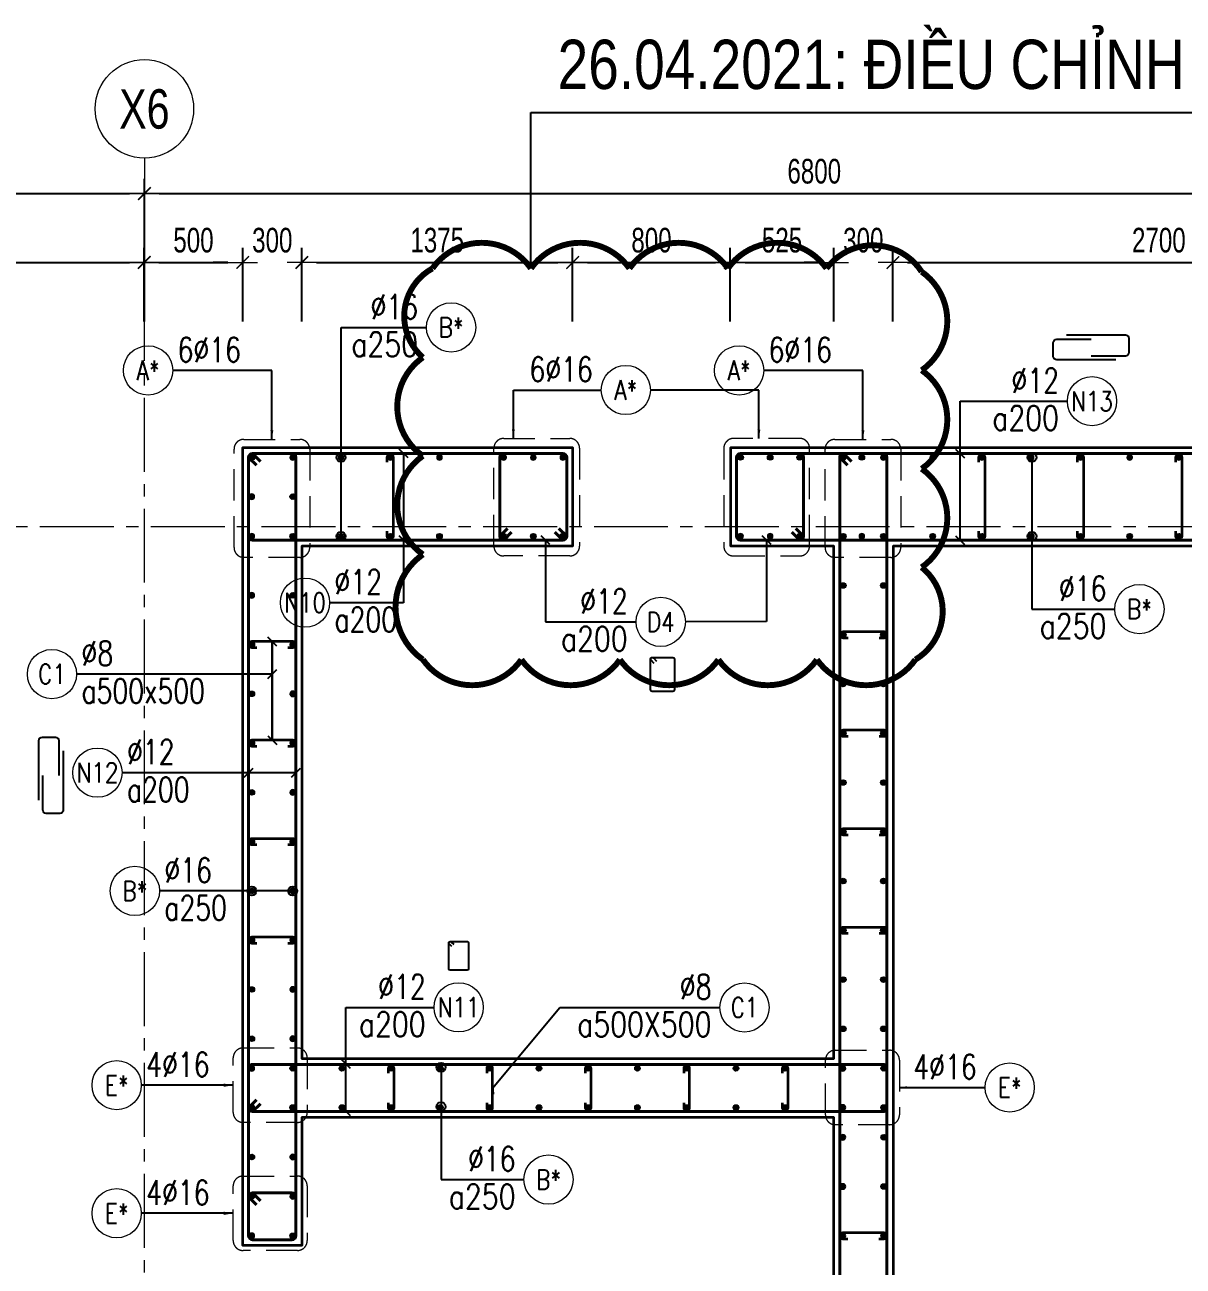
# Model space of a CAD drawing. Header units: millimetres. Extents: x 931337 to 1117500, y 19732 to 157199.
# Drawn here: x 1089556 to 1095435, y 145420 to 151720 of the extents above; entities that cross this region are included whole.
import ezdxf
from ezdxf.enums import TextEntityAlignment as Align

# ---------------------------------------------------------------- set-up
doc = ezdxf.new("R2010")
doc.units = ezdxf.units.MM
doc.header["$MEASUREMENT"] = 0
doc.linetypes.add('HIDDEN2', pattern=[4.7625, 3.175, -1.5875])
doc.linetypes.add('OF_Grid_1$0$CENTER2', pattern=[1.125, 0.75, -0.125, 0.125, -0.125])
doc.layers.get('0').update_dxf_attribs({"lineweight": 20})
doc.layers.get('Defpoints').update_dxf_attribs({"color": 151, "lineweight": 9})
for name, color, linetype, lineweight in [('KC-LEADER', 153, 'Continuous', 18), ('KC-THEP', 6, 'Continuous', 40), ('NDC_S_DIM', 1, 'Continuous', 15), ('NDC_S_HIDDEN', 8, 'HIDDEN2', 13), ('NDC_S_LEADER', 1, 'Continuous', 15), ('NDC_S_REBAR', 4, 'Continuous', 35), ('NDC_S_STIRRUP', 4, 'Continuous', 40), ('NDC_S_VN TEXT', 7, 'Continuous', 20), ('NDC_S_WALL', 6, 'Continuous', 35), ('OF_Grid_1$0$NDC_S_AXIS', 5, 'OF_Grid_1$0$CENTER2', 13), ('OF_Grid_1$0$NDC_S_SYMBOL', 1, 'Continuous', 15), ('OF_Grid_1$0$NDC_S_TEXT SYMBOL', 7, 'Continuous', 20)]:
    doc.layers.add(name, color=color, linetype=linetype, lineweight=lineweight)
doc.layers.add('Leader', color=6, linetype='Continuous')
doc.layers.add('Ligature', color=1, linetype='Continuous')
doc.layers.add('NDC-S-REVC', color=240, linetype='Continuous', lineweight=20, plot=False)
doc.styles.add('ARIAL', font='arial.ttf', dxfattribs={"width": 0.8})
doc.styles.add('NDC_ARIAL', font='arial.ttf', dxfattribs={"width": 0.85})
doc.styles.add('NDC_DIM', font='', dxfattribs={"width": 0.75})
doc.styles.add('NDC_EN TXT', font='romans.shx', dxfattribs={"width": 0.8})
doc.styles.add('OF_Grid_1$0$NDC_ANNO', font='', dxfattribs={"width": 0.8})
doc.styles.get('NDC_DIM').set_extended_font_data('Dotum')
doc.styles.get('OF_Grid_1$0$NDC_ANNO').set_extended_font_data('Dotum')
doc.dimstyles.new('NDC_1-50', dxfattribs={"dimscale": 50, "dimtxt": 2.5, "dimasz": 1, "dimexe": 1.5, "dimexo": 0, "dimgap": 0.8, "dimtad": 1, "dimdec": 0, "dimdsep": 46, "dimtxsty": 'NDC_ARIAL', "dimblk": 'DIMMARK', "dimcen": 49999.938995, "dimdle": 1.5, "dimclrd": 1, "dimclre": 1, "dimclrt": 3, "dimadec": 0, "dimazin": 0, "dimtfac": 1, "dimtdec": 0, "dimtix": 1, "dimtmove": 2, "dimatfit": 3, "dimfxl": 1, "dimarcsym": 0})
doc.dimstyles.new('NDC_dim_25', dxfattribs={"dimscale": 25, "dimtxt": 2.5, "dimasz": 1.5, "dimexe": 1.5, "dimexo": 2.5, "dimgap": 1, "dimtad": 1, "dimdec": 0, "dimzin": 0, "dimdsep": 46, "dimtxsty": 'NDC_DIM', "dimblk": 'DIMMARK', "dimcen": 0.09, "dimdle": 1.2, "dimclrd": 1, "dimclre": 1, "dimclrt": 3, "dimadec": 0, "dimazin": 0, "dimtfac": 1, "dimtdec": 0, "dimtix": 1, "dimtofl": 0, "dimtmove": 0, "dimatfit": 3, "dimfxl": 6, "dimfxlon": 1, "dimtolj": 1, "dimtzin": 0, "dimarcsym": 0})
doc.dimstyles.new('NDC_dim_30', dxfattribs={"dimscale": 30, "dimtxt": 2.5, "dimasz": 1.5, "dimexe": 1.5, "dimexo": 2.5, "dimgap": 1, "dimtad": 1, "dimdec": 0, "dimzin": 0, "dimdsep": 46, "dimtxsty": 'NDC_DIM', "dimblk": 'DIMMARK', "dimcen": 0.09, "dimdle": 1.2, "dimclrd": 1, "dimclre": 1, "dimclrt": 3, "dimadec": 0, "dimazin": 0, "dimtfac": 1, "dimtdec": 0, "dimtix": 1, "dimtofl": 0, "dimtmove": 0, "dimatfit": 3, "dimfxl": 6, "dimfxlon": 1, "dimtolj": 1, "dimtzin": 0, "dimarcsym": 0})
doc.dimstyles.new('NDC_dim_50', dxfattribs={"dimscale": 50, "dimtxt": 2.5, "dimasz": 1.5, "dimexe": 1.5, "dimexo": 2.5, "dimgap": 1, "dimtad": 1, "dimdec": 0, "dimzin": 0, "dimdsep": 46, "dimtxsty": 'NDC_DIM', "dimblk": 'DIMMARK', "dimcen": 0.09, "dimdle": 1.2, "dimclrd": 1, "dimclre": 1, "dimclrt": 3, "dimadec": 0, "dimazin": 0, "dimtfac": 1, "dimtdec": 0, "dimtix": 1, "dimtofl": 0, "dimtmove": 0, "dimatfit": 3, "dimfxl": 6, "dimfxlon": 1, "dimtolj": 1, "dimtzin": 0, "dimarcsym": 0})

# ---------------------------------------------------------------- blocks, each defined once
blk = doc.blocks.new('THEP')
at = {"layer": 'KC-LEADER', "color": 6}
blk.add_circle((0, 0), 14, dxfattribs=at)
at = {"layer": 'KC-THEP'}
for p, q in [((-14, 0), (14, 0)), ((9.9, 9.9), (-9.9, -9.9)), ((-9.9, 9.9), (9.9, -9.9)), ((0, 14), (0, -14))]:
    blk.add_line(p, q, dxfattribs=at)
blk = doc.blocks.new('DIMMARK')
at = {"layer": 'NDC_S_DIM', "color": 1}
blk.add_line((-1.5, 0), (1, 0), dxfattribs=at)
at = {"layer": 'NDC_S_DIM', "color": 2, "const_width": 0.1}
blk.add_lwpolyline([(-0.424, -0.424), (0.424, 0.424)], dxfattribs=at)
blk = doc.blocks.new('*U13')
blk.add_circle((-2.5, 0), 2.5)
at = {"layer": 'NDC_S_VN TEXT', "color": 3, "style": 'NDC_EN TXT', "width": 0.75}
blk.add_attdef('DK1', (0.5, 0.85), '', height=2.5, dxfattribs=at)
at = {"layer": 'NDC_S_VN TEXT', "color": 7, "style": 'NDC_EN TXT', "width": 0.8}
blk.add_attdef('SH2', text='', height=2, dxfattribs=at).set_placement((-2.5, 0), align=Align.MIDDLE)
blk = doc.blocks.new('*U11')
blk.add_circle((-2.5, 0), 2.5)
at = {"layer": 'NDC_S_VN TEXT', "color": 3, "style": 'NDC_EN TXT', "width": 0.75}
for tag, p in [('DK1', (0.5, 0.85)), ('KC1', (0.5, -2.97))]:
    blk.add_attdef(tag, p, '', height=2.5, dxfattribs=at)
at = {"layer": 'NDC_S_VN TEXT', "color": 7, "style": 'NDC_EN TXT', "width": 0.8}
blk.add_attdef('SH2', text='', height=2, dxfattribs=at).set_placement((-2.5, 0), align=Align.MIDDLE)
blk = doc.blocks.new('A$C72321851')
at = {"layer": 'Ligature'}
for points in [[(-60.9, -129.3), (-60.9, 170.9, -0.414214), (-43.3, 188.5), (25.8, 188.5, -0.414214), (43.4, 170.9), (43.4, -4.3)], [(-39.7, -4.3), (-39.7, -179.5, 0.414214), (-22.1, -197.1), (47, -197.1, 0.414214), (64.6, -179.5), (64.6, 120.7)]]:
    blk.add_lwpolyline(points, format="xyb", dxfattribs=at)
blk = doc.blocks.new('*U12')
blk.add_circle((-2.5, 0), 2.5)
at = {"layer": 'NDC_S_VN TEXT', "color": 3, "style": 'NDC_EN TXT', "width": 0.75}
for tag, p in [('DK1', (0.5, 0.85)), ('KC1', (0.5, -2.97))]:
    blk.add_attdef(tag, p, '', height=2.5, dxfattribs=at)
at = {"layer": 'NDC_S_VN TEXT', "color": 7, "style": 'NDC_EN TXT', "width": 0.8}
blk.add_attdef('SH2', text='', height=2, dxfattribs=at).set_placement((-2.5, 0), align=Align.MIDDLE)
blk = doc.blocks.new('*U9')
blk.add_circle((2.5, 0), 2.5)
at = {"layer": 'NDC_S_VN TEXT', "color": 3, "style": 'NDC_EN TXT', "width": 0.75}
blk.add_attdef('DK2', text='', height=2.5, dxfattribs=at).set_placement((-0.85, 0.85), align=Align.RIGHT)
at = {"layer": 'NDC_S_VN TEXT', "color": 7, "style": 'NDC_EN TXT', "width": 0.8}
blk.add_attdef('SH3', text='', height=2, dxfattribs=at).set_placement((2.5, 0), align=Align.MIDDLE)
blk = doc.blocks.new('*U10')
blk.add_circle((2.5, 0), 2.5)
at = {"layer": 'NDC_S_VN TEXT', "color": 3, "style": 'NDC_EN TXT'}
for tag, width, p in [('DK2', 0.75, (-0.85, 0.85)), ('KC2', 0.8, (-0.85, -2.97))]:
    blk.add_attdef(tag, text='', height=2.5, dxfattribs=dict(at, width=width)).set_placement(p, align=Align.RIGHT)
at = {"layer": 'NDC_S_VN TEXT', "color": 7, "style": 'NDC_EN TXT', "width": 0.8}
blk.add_attdef('SH3', text='', height=2, dxfattribs=at).set_placement((2.5, 0), align=Align.MIDDLE)
blk = doc.blocks.new('*U998')
at = {"layer": 'KC-THEP', "rotation": 9.66856443638095}
for p in [(0, 99.3), (0, -99.3)]:
    blk.add_blockref('THEP', p, dxfattribs=at)
blk = doc.blocks.new('*U997')
at = {"layer": 'NDC_S_HIDDEN', "color": 0, "linetype": 'ByBlock', "lineweight": -2, "transparency": 16777216}
for p in [(0, 0), (250, 0), (500, 0), (750, 0), (1000, 0), (1250, 0), (1500, 0), (1750, 0), (2000, 0), (2250, 0), (2500, 0)]:
    blk.add_blockref('*U998', p, dxfattribs=at)
blk = doc.blocks.new('*U1000')
at = {"layer": 'NDC_S_REBAR'}
blk.add_lwpolyline([(-15, -75), (-15, -100, 1), (15, -100), (15, 100, 1), (-15, 100), (-15, 75)], format="xyb", dxfattribs=at)
blk = doc.blocks.new('*U999')
at = {"layer": 'NDC_S_HIDDEN', "color": 0, "linetype": 'ByBlock', "lineweight": -2, "transparency": 16777216}
for p in [(0, 0), (500, 0), (1000, 0), (1500, 0), (2000, 0)]:
    blk.add_blockref('*U1000', p, dxfattribs=at)
blk = doc.blocks.new('*U995')
at = {"layer": 'KC-THEP', "xscale": -1, "rotation": 170.331435563619}
blk.add_blockref('THEP', (0, 200), dxfattribs=at)
at = {"layer": 'KC-THEP', "rotation": 9.668564436380946}
blk.add_blockref('THEP', (0, -200), dxfattribs=at)
blk = doc.blocks.new('*U994')
at = {"layer": 'NDC_S_HIDDEN', "color": 0, "linetype": 'ByBlock', "lineweight": -2, "transparency": 16777216}
for p in [(0, 0), (250, 0), (500, 0), (750, 0), (1000, 0), (1250, 0), (1500, 0), (1750, 0)]:
    blk.add_blockref('*U995', p, dxfattribs=at)
blk = doc.blocks.new('*U986')
at = {"layer": 'NDC_S_REBAR'}
blk.add_lwpolyline([(-15, 175), (-15, 200, -1), (15, 200), (15, -200, -1), (-15, -200), (-15, -175)], format="xyb", dxfattribs=at)
blk = doc.blocks.new('*U996')
at = {"layer": 'NDC_S_HIDDEN', "color": 0, "linetype": 'ByBlock', "lineweight": -2, "transparency": 16777216}
for p in [(0, 0), (500, 0), (1000, 0), (1500, 0)]:
    blk.add_blockref('*U986', p, dxfattribs=at)
blk = doc.blocks.new('*U87')
at = {"layer": 'OF_Grid_1$0$NDC_S_SYMBOL'}
blk.add_line((0, 5), (0, 9), dxfattribs=at)
blk.add_circle((0, 0), 5, dxfattribs=at)
at = {"layer": 'OF_Grid_1$0$NDC_S_TEXT SYMBOL', "color": 7, "style": 'OF_Grid_1$0$NDC_ANNO', "width": 0.8}
blk.add_attdef('GRID', text='', height=4, dxfattribs=at).set_placement((0, 0), align=Align.MIDDLE)
blk = doc.blocks.new('*D1009')
at = {"layer": 'Defpoints', "color": 0, "ltscale": 200, "transparency": 16777216}
for p in [(1090162.7, 150513.6), (1090162.7, 149747.2), (1085262.7, 148893.6)]:
    blk.add_point(p, dxfattribs=at)
at = {"layer": 'NDC_S_DIM', "color": 1, "lineweight": -2, "ltscale": 200, "transparency": 16777216}
for p, q in [((1085262.7, 150213.6), (1085262.7, 150588.6)), ((1090162.7, 150213.6), (1090162.7, 150588.6)), ((1085337.7, 150513.6), (1090087.7, 150513.6))]:
    blk.add_line(p, q, dxfattribs=at)
at = {"layer": 'NDC_S_DIM', "color": 1, "lineweight": -2, "ltscale": 200, "transparency": 16777216, "xscale": 75, "yscale": 75, "zscale": 75, "rotation": 180}
blk.add_blockref('DIMMARK', (1085262.7, 150513.6), dxfattribs=at)
at = {"layer": 'NDC_S_DIM', "color": 1, "lineweight": -2, "ltscale": 200, "transparency": 16777216, "xscale": 75, "yscale": 75, "zscale": 75}
blk.add_blockref('DIMMARK', (1090162.7, 150513.6), dxfattribs=at)
at = {"layer": 'NDC_S_DIM', "color": 3, "ltscale": 200, "transparency": 16777216, "insert": (1087712.7, 150626.2), "char_height": 125, "attachment_point": 5, "style": 'NDC_DIM'}
blk.add_mtext('\\A1;4900', dxfattribs=at)
blk = doc.blocks.new('*D1010')
at = {"layer": 'Defpoints', "color": 0, "ltscale": 200, "transparency": 16777216}
for p in [(1090661.9, 150513.6), (1090161.7, 149747.2), (1090661.9, 149247.2)]:
    blk.add_point(p, dxfattribs=at)
at = {"layer": 'NDC_S_DIM', "color": 1, "lineweight": -2, "ltscale": 200, "transparency": 16777216}
for p, q in [((1090161.7, 150213.6), (1090161.7, 150588.6)), ((1090661.9, 150213.6), (1090661.9, 150588.6)), ((1090236.7, 150513.6), (1090586.9, 150513.6))]:
    blk.add_line(p, q, dxfattribs=at)
at = {"layer": 'NDC_S_DIM', "color": 1, "lineweight": -2, "ltscale": 200, "transparency": 16777216, "xscale": 75, "yscale": 75, "zscale": 75, "rotation": 180}
blk.add_blockref('DIMMARK', (1090161.7, 150513.6), dxfattribs=at)
at = {"layer": 'NDC_S_DIM', "color": 1, "lineweight": -2, "ltscale": 200, "transparency": 16777216, "xscale": 75, "yscale": 75, "zscale": 75}
blk.add_blockref('DIMMARK', (1090661.9, 150513.6), dxfattribs=at)
at = {"layer": 'NDC_S_DIM', "color": 3, "ltscale": 200, "transparency": 16777216, "insert": (1090411.8, 150626.2), "char_height": 125, "attachment_point": 5, "style": 'NDC_DIM'}
blk.add_mtext('\\A1;500', dxfattribs=at)
blk = doc.blocks.new('*D1011')
at = {"layer": 'Defpoints', "color": 0, "ltscale": 200, "transparency": 16777216}
for p in [(1090961.9, 150513.6), (1090661.9, 149247.2), (1090961.9, 149247.2)]:
    blk.add_point(p, dxfattribs=at)
at = {"layer": 'NDC_S_DIM', "color": 1, "lineweight": -2, "ltscale": 200, "transparency": 16777216}
for p, q in [((1090661.9, 150213.6), (1090661.9, 150588.6)), ((1090961.9, 150213.6), (1090961.9, 150588.6)), ((1090586.9, 150513.6), (1090511.9, 150513.6)), ((1091036.9, 150513.6), (1091111.9, 150513.6))]:
    blk.add_line(p, q, dxfattribs=at)
at = {"layer": 'NDC_S_DIM', "color": 1, "lineweight": -2, "ltscale": 200, "transparency": 16777216, "xscale": 75, "yscale": 75, "zscale": 75}
blk.add_blockref('DIMMARK', (1090661.9, 150513.6), dxfattribs=at)
at = {"layer": 'NDC_S_DIM', "color": 1, "lineweight": -2, "ltscale": 200, "transparency": 16777216, "xscale": 75, "yscale": 75, "zscale": 75, "rotation": 180}
blk.add_blockref('DIMMARK', (1090961.9, 150513.6), dxfattribs=at)
at = {"layer": 'NDC_S_DIM', "color": 3, "ltscale": 200, "transparency": 16777216, "insert": (1090811.9, 150626.2), "char_height": 125, "attachment_point": 5, "style": 'NDC_DIM'}
blk.add_mtext('\\A1;300', dxfattribs=at)
blk = doc.blocks.new('*D1012')
at = {"layer": 'Defpoints', "color": 0, "ltscale": 200, "transparency": 16777216}
for p in [(1093961.9, 150513.6), (1093661.9, 149247.2), (1093961.9, 149247.2)]:
    blk.add_point(p, dxfattribs=at)
at = {"layer": 'NDC_S_DIM', "color": 1, "lineweight": -2, "ltscale": 200, "transparency": 16777216}
for p, q in [((1093661.9, 150213.6), (1093661.9, 150588.6)), ((1093961.9, 150213.6), (1093961.9, 150588.6)), ((1093586.9, 150513.6), (1093511.9, 150513.6)), ((1094036.9, 150513.6), (1094111.9, 150513.6))]:
    blk.add_line(p, q, dxfattribs=at)
at = {"layer": 'NDC_S_DIM', "color": 1, "lineweight": -2, "ltscale": 200, "transparency": 16777216, "xscale": 75, "yscale": 75, "zscale": 75}
blk.add_blockref('DIMMARK', (1093661.9, 150513.6), dxfattribs=at)
at = {"layer": 'NDC_S_DIM', "color": 1, "lineweight": -2, "ltscale": 200, "transparency": 16777216, "xscale": 75, "yscale": 75, "zscale": 75, "rotation": 180}
blk.add_blockref('DIMMARK', (1093961.9, 150513.6), dxfattribs=at)
at = {"layer": 'NDC_S_DIM', "color": 3, "ltscale": 200, "transparency": 16777216, "insert": (1093811.9, 150626.2), "char_height": 125, "attachment_point": 5, "style": 'NDC_DIM'}
blk.add_mtext('\\A1;300', dxfattribs=at)
blk = doc.blocks.new('*D1013')
at = {"layer": 'Defpoints', "color": 0, "ltscale": 200, "transparency": 16777216}
for p in [(1096661.9, 150513.6), (1093961.9, 149247.2), (1096661.9, 149208.8)]:
    blk.add_point(p, dxfattribs=at)
at = {"layer": 'NDC_S_DIM', "color": 1, "lineweight": -2, "ltscale": 200, "transparency": 16777216}
for p, q in [((1093961.9, 150213.6), (1093961.9, 150588.6)), ((1096661.9, 150213.6), (1096661.9, 150588.6)), ((1094036.9, 150513.6), (1096586.9, 150513.6))]:
    blk.add_line(p, q, dxfattribs=at)
at = {"layer": 'NDC_S_DIM', "color": 1, "lineweight": -2, "ltscale": 200, "transparency": 16777216, "xscale": 75, "yscale": 75, "zscale": 75, "rotation": 180}
blk.add_blockref('DIMMARK', (1093961.9, 150513.6), dxfattribs=at)
at = {"layer": 'NDC_S_DIM', "color": 1, "lineweight": -2, "ltscale": 200, "transparency": 16777216, "xscale": 75, "yscale": 75, "zscale": 75}
blk.add_blockref('DIMMARK', (1096661.9, 150513.6), dxfattribs=at)
at = {"layer": 'NDC_S_DIM', "color": 3, "ltscale": 200, "transparency": 16777216, "insert": (1095311.9, 150626.2), "char_height": 125, "attachment_point": 5, "style": 'NDC_DIM'}
blk.add_mtext('\\A1;2700', dxfattribs=at)
blk = doc.blocks.new('*D1015')
at = {"layer": 'Defpoints', "color": 0, "ltscale": 200, "transparency": 16777216}
for p in [(1090162.7, 150863.4), (1082062.7, 149522), (1090162.7, 148953.1)]:
    blk.add_point(p, dxfattribs=at)
at = {"layer": 'NDC_S_DIM', "color": 1, "lineweight": -2, "ltscale": 200, "transparency": 16777216}
for p, q in [((1082062.7, 150563.4), (1082062.7, 150938.4)), ((1090162.7, 150563.4), (1090162.7, 150938.4)), ((1082137.7, 150863.4), (1090087.7, 150863.4))]:
    blk.add_line(p, q, dxfattribs=at)
at = {"layer": 'NDC_S_DIM', "color": 1, "lineweight": -2, "ltscale": 200, "transparency": 16777216, "xscale": 75, "yscale": 75, "zscale": 75, "rotation": 180}
blk.add_blockref('DIMMARK', (1082062.7, 150863.4), dxfattribs=at)
at = {"layer": 'NDC_S_DIM', "color": 1, "lineweight": -2, "ltscale": 200, "transparency": 16777216, "xscale": 75, "yscale": 75, "zscale": 75}
blk.add_blockref('DIMMARK', (1090162.7, 150863.4), dxfattribs=at)
at = {"layer": 'NDC_S_DIM', "color": 3, "ltscale": 200, "transparency": 16777216, "insert": (1086112.7, 150976), "char_height": 125, "attachment_point": 5, "style": 'NDC_DIM'}
blk.add_mtext('\\A1;8100', dxfattribs=at)
blk = doc.blocks.new('*D1016')
at = {"layer": 'Defpoints', "color": 0, "ltscale": 200, "transparency": 16777216}
for p in [(1096962.9, 150863.4), (1090162.7, 148953.1), (1096962.9, 148323.4)]:
    blk.add_point(p, dxfattribs=at)
at = {"layer": 'NDC_S_DIM', "color": 1, "lineweight": -2, "ltscale": 200, "transparency": 16777216}
for p, q in [((1090162.7, 150563.4), (1090162.7, 150938.4)), ((1096962.9, 150563.4), (1096962.9, 150938.4)), ((1090237.7, 150863.4), (1096887.9, 150863.4))]:
    blk.add_line(p, q, dxfattribs=at)
at = {"layer": 'NDC_S_DIM', "color": 1, "lineweight": -2, "ltscale": 200, "transparency": 16777216, "xscale": 75, "yscale": 75, "zscale": 75, "rotation": 180}
blk.add_blockref('DIMMARK', (1090162.7, 150863.4), dxfattribs=at)
at = {"layer": 'NDC_S_DIM', "color": 1, "lineweight": -2, "ltscale": 200, "transparency": 16777216, "xscale": 75, "yscale": 75, "zscale": 75}
blk.add_blockref('DIMMARK', (1096962.9, 150863.4), dxfattribs=at)
at = {"layer": 'NDC_S_DIM', "color": 3, "ltscale": 200, "transparency": 16777216, "insert": (1093562.8, 150976), "char_height": 125, "attachment_point": 5, "style": 'NDC_DIM'}
blk.add_mtext('\\A1;6800', dxfattribs=at)
blk = doc.blocks.new('*D1044')
at = {"layer": 'Defpoints', "color": 0, "ltscale": 200, "transparency": 16777216}
for p in [(1092336.5, 150513.6), (1092336.5, 149574.5), (1090961.9, 149247.2)]:
    blk.add_point(p, dxfattribs=at)
at = {"layer": 'NDC_S_DIM', "color": 1, "lineweight": -2, "ltscale": 200, "transparency": 16777216}
for p, q in [((1090961.9, 150213.6), (1090961.9, 150588.6)), ((1092336.5, 150213.6), (1092336.5, 150588.6)), ((1091036.9, 150513.6), (1092261.5, 150513.6))]:
    blk.add_line(p, q, dxfattribs=at)
at = {"layer": 'NDC_S_DIM', "color": 1, "lineweight": -2, "ltscale": 200, "transparency": 16777216, "xscale": 75, "yscale": 75, "zscale": 75, "rotation": 180}
blk.add_blockref('DIMMARK', (1090961.9, 150513.6), dxfattribs=at)
at = {"layer": 'NDC_S_DIM', "color": 1, "lineweight": -2, "ltscale": 200, "transparency": 16777216, "xscale": 75, "yscale": 75, "zscale": 75}
blk.add_blockref('DIMMARK', (1092336.5, 150513.6), dxfattribs=at)
at = {"layer": 'NDC_S_DIM', "color": 3, "ltscale": 200, "transparency": 16777216, "insert": (1091649.2, 150626.2), "char_height": 125, "attachment_point": 5, "style": 'NDC_DIM'}
blk.add_mtext('\\A1;1375', dxfattribs=at)
blk = doc.blocks.new('*D1045')
at = {"layer": 'Defpoints', "color": 0, "ltscale": 200, "transparency": 16777216}
for p in [(1093136.8, 150513.6), (1092336.5, 149574.5), (1093136.8, 149574.5)]:
    blk.add_point(p, dxfattribs=at)
at = {"layer": 'NDC_S_DIM', "color": 1, "lineweight": -2, "ltscale": 200, "transparency": 16777216}
for p, q in [((1092336.5, 150213.6), (1092336.5, 150588.6)), ((1093136.8, 150213.6), (1093136.8, 150588.6)), ((1092411.5, 150513.6), (1093061.8, 150513.6))]:
    blk.add_line(p, q, dxfattribs=at)
at = {"layer": 'NDC_S_DIM', "color": 1, "lineweight": -2, "ltscale": 200, "transparency": 16777216, "xscale": 75, "yscale": 75, "zscale": 75, "rotation": 180}
blk.add_blockref('DIMMARK', (1092336.5, 150513.6), dxfattribs=at)
at = {"layer": 'NDC_S_DIM', "color": 1, "lineweight": -2, "ltscale": 200, "transparency": 16777216, "xscale": 75, "yscale": 75, "zscale": 75}
blk.add_blockref('DIMMARK', (1093136.8, 150513.6), dxfattribs=at)
at = {"layer": 'NDC_S_DIM', "color": 3, "ltscale": 200, "transparency": 16777216, "insert": (1092736.7, 150626.2), "char_height": 125, "attachment_point": 5, "style": 'NDC_DIM'}
blk.add_mtext('\\A1;800', dxfattribs=at)
blk = doc.blocks.new('*D1046')
at = {"layer": 'Defpoints', "color": 0, "ltscale": 200, "transparency": 16777216}
for p in [(1093661.9, 150513.6), (1093661.9, 150213.6), (1093136.8, 149574.5)]:
    blk.add_point(p, dxfattribs=at)
at = {"layer": 'NDC_S_DIM', "color": 1, "lineweight": -2, "ltscale": 200, "transparency": 16777216}
for p, q in [((1093136.8, 150213.6), (1093136.8, 150588.6)), ((1093661.9, 150338.6), (1093661.9, 150588.6)), ((1093211.8, 150513.6), (1093586.9, 150513.6))]:
    blk.add_line(p, q, dxfattribs=at)
at = {"layer": 'NDC_S_DIM', "color": 1, "lineweight": -2, "ltscale": 200, "transparency": 16777216, "xscale": 75, "yscale": 75, "zscale": 75, "rotation": 180}
blk.add_blockref('DIMMARK', (1093136.8, 150513.6), dxfattribs=at)
at = {"layer": 'NDC_S_DIM', "color": 1, "lineweight": -2, "ltscale": 200, "transparency": 16777216, "xscale": 75, "yscale": 75, "zscale": 75}
blk.add_blockref('DIMMARK', (1093661.9, 150513.6), dxfattribs=at)
at = {"layer": 'NDC_S_DIM', "color": 3, "ltscale": 200, "transparency": 16777216, "insert": (1093399.3, 150626.2), "char_height": 125, "attachment_point": 5, "style": 'NDC_DIM'}
blk.add_mtext('\\A1;525', dxfattribs=at)

msp = doc.modelspace()

# ---------------------------------------------------------------- linework, layer by layer
at = {"layer": 'Ligature'}
for points in [[(1092750.46, 148479.503), (1092734.495, 148495.469, -0.66817864), (1092740.268, 148509.407), (1092844.897, 148509.407, -0.41421356), (1092853.062, 148501.242), (1092853.062, 148344.135, -0.41421356), (1092844.897, 148335.97), (1092740.268, 148335.97, -0.41421356), (1092732.103, 148344.135), (1092732.103, 148501.242, -0.66817864), (1092746.041, 148507.016), (1092762.007, 148491.05)], [(1091722.95, 147042.347), (1091709.646, 147055.652, -0.66817864), (1091714.457, 147067.267), (1091801.647, 147067.267, -0.41421356), (1091808.451, 147060.463), (1091808.451, 146929.54, -0.41421356), (1091801.647, 146922.736), (1091714.457, 146922.736, -0.41421356), (1091707.653, 146929.54), (1091707.653, 147060.463, -0.66817864), (1091719.268, 147065.274), (1091732.573, 147051.969)]]:
    msp.add_lwpolyline(points, format="xyb", dxfattribs=at)
at = {"layer": 'NDC-S-REVC', "const_width": 30}
msp.add_lwpolyline([(1091576.258, 148498.491, 0.52056705), (1092076.258, 148498.491, 0.52056705), (1092576.258, 148498.491, 0.52056705), (1093076.258, 148498.491, 0.52056705), (1093576.258, 148498.491, 0.52056705), (1094076.258, 148498.491, 0.52056705), (1094108.006, 148966.743, 0.52056705), (1094108.006, 149466.743, 0.52056705), (1094108.006, 149966.743, 0.52056705), (1094108.006, 150466.743, 0.52056705), (1093624.814, 150483.551, 0.52056705), (1093124.814, 150483.551, 0.52056705), (1092624.814, 150483.551, 0.52056705), (1092124.814, 150483.551, 0.52056705), (1091624.814, 150483.551, 0.52056705), (1091576.258, 150032.108, 0.52056705), (1091576.258, 149532.108, 0.52056705), (1091576.258, 149032.108, 0.52056705)], format="xyb", close=True, dxfattribs=at)
at = {"layer": 'NDC_S_HIDDEN', "ltscale": 50}
for points in [[(1090667.611, 149616.083), (1090951.872, 149616.083, -0.41421356), (1091001.872, 149566.083), (1091001.872, 149067.263, -0.41421356), (1090951.872, 149017.263), (1090667.611, 149017.263, -0.41421356), (1090617.611, 149067.263), (1090617.611, 149566.083, -0.41421356)], [(1091986.482, 149620.7), (1092321.706, 149620.7, -0.41421356), (1092371.706, 149570.7), (1092371.706, 149074.542, -0.41421356), (1092321.706, 149024.542), (1091986.482, 149024.542, -0.41421356), (1091936.482, 149074.542), (1091936.482, 149570.7, -0.41421356)], [(1093488.822, 149620.7), (1093153.598, 149620.7, 0.41421356), (1093103.598, 149570.7), (1093103.598, 149074.542, 0.41421356), (1093153.598, 149024.542), (1093488.822, 149024.542, 0.41421356), (1093538.822, 149074.542), (1093538.822, 149570.7, 0.41421356)], [(1093667.611, 149616.083), (1093951.872, 149616.083, -0.41421356), (1094001.872, 149566.083), (1094001.872, 149067.263, -0.41421356), (1093951.872, 149017.263), (1093667.611, 149017.263, -0.41421356), (1093617.611, 149067.263), (1093617.611, 149566.083, -0.41421356)], [(1090663.411, 146527.467), (1090939.254, 146527.467, -0.41421356), (1090989.254, 146477.467), (1090989.254, 146199.918, -0.41421356), (1090939.254, 146149.918), (1090663.411, 146149.918, -0.41421356), (1090613.411, 146199.918), (1090613.411, 146477.467, -0.41421356)], [(1093669.377, 146515.932), (1093945.22, 146515.932, -0.41421356), (1093995.22, 146465.932), (1093995.22, 146188.383, -0.41421356), (1093945.22, 146138.383), (1093669.377, 146138.383, -0.41421356), (1093619.377, 146188.383), (1093619.377, 146465.932, -0.41421356)], [(1090663.411, 145877.467), (1090939.254, 145877.467, -0.41421356), (1090989.254, 145827.467), (1090989.254, 145549.918, -0.41421356), (1090939.254, 145499.918), (1090663.411, 145499.918, -0.41421356), (1090613.411, 145549.918), (1090613.411, 145827.467, -0.41421356)]]:
    msp.add_lwpolyline(points, format="xyb", close=True, dxfattribs=at)
at = {"layer": 'NDC_S_REBAR'}
for points in [[(1091395.682, 149499.542), (1091395.682, 149524.542, -1), (1091425.682, 149524.542), (1091425.682, 149124.542, -1), (1091395.682, 149124.542), (1091395.682, 149149.542)], [(1093891.956, 148609.542), (1093916.956, 148609.542, 1), (1093916.956, 148639.542), (1093709.932, 148639.542, 1), (1093709.932, 148609.542), (1093734.932, 148609.542)], [(1090890.364, 148559.542), (1090915.364, 148559.542, 1), (1090915.364, 148589.542), (1090708.34, 148589.542, 1), (1090708.34, 148559.542), (1090733.34, 148559.542)], [(1093891.956, 148109.542), (1093916.956, 148109.542, 1), (1093916.956, 148139.542), (1093709.932, 148139.542, 1), (1093709.932, 148109.542), (1093734.932, 148109.542)], [(1090890.364, 148059.542), (1090915.364, 148059.542, 1), (1090915.364, 148089.542), (1090708.34, 148089.542, 1), (1090708.34, 148059.542), (1090733.34, 148059.542)], [(1093891.956, 147609.542), (1093916.956, 147609.542, 1), (1093916.956, 147639.542), (1093709.932, 147639.542, 1), (1093709.932, 147609.542), (1093734.932, 147609.542)], [(1090890.364, 147559.542), (1090915.364, 147559.542, 1), (1090915.364, 147589.542), (1090708.34, 147589.542, 1), (1090708.34, 147559.542), (1090733.34, 147559.542)], [(1093891.956, 147109.542), (1093916.956, 147109.542, 1), (1093916.956, 147139.542), (1093709.932, 147139.542, 1), (1093709.932, 147109.542), (1093734.932, 147109.542)], [(1090890.364, 147059.542), (1090915.364, 147059.542, 1), (1090915.364, 147089.542), (1090708.34, 147089.542, 1), (1090708.34, 147059.542), (1090733.34, 147059.542)], [(1093890.364, 145559.542), (1093915.364, 145559.542, 1), (1093915.364, 145589.542), (1093708.34, 145589.542, 1), (1093708.34, 145559.542), (1093733.34, 145559.542)]]:
    msp.add_lwpolyline(points, format="xyb", dxfattribs=at)
at = {"layer": 'NDC_S_STIRRUP'}
for points in [[(1090731.852, 149484.542), (1090691.852, 149524.542, -0.41421356), (1090711.852, 149544.542), (1090911.852, 149544.542, -0.41421356), (1090931.852, 149524.542), (1090931.852, 145574.542, -0.41421356), (1090911.852, 145554.542), (1090711.852, 145554.542, -0.41421356), (1090691.852, 145574.542), (1090691.852, 149524.542, -0.41421356), (1090711.852, 149544.542), (1090751.852, 149504.542)], [(1092246.482, 149144.542), (1092286.482, 149104.542, 0.41421356), (1092306.482, 149124.542), (1092306.482, 149524.542, 0.41421356), (1092286.482, 149544.542), (1090711.852, 149544.542, 0.41421356), (1090691.852, 149524.542), (1090691.852, 149124.542, 0.41421356), (1090711.852, 149104.542), (1092286.482, 149104.542, 0.41421356), (1092306.482, 149124.542), (1092266.482, 149164.542)], [(1092006.482, 149164.542), (1091966.482, 149124.542, 0.41421356), (1091986.482, 149104.542), (1092286.482, 149104.542, 0.41421356), (1092306.482, 149124.542), (1092306.482, 149524.542, 0.41421356), (1092286.482, 149544.542), (1091986.482, 149544.542, 0.41421356), (1091966.482, 149524.542), (1091966.482, 149124.542, 0.41421356), (1091986.482, 149104.542), (1092026.482, 149144.542)], [(1096871.852, 149144.542), (1096911.852, 149104.542, 0.41421356), (1096931.852, 149124.542), (1096931.852, 149524.542, 0.41421356), (1096911.852, 149544.542), (1093188.822, 149544.542, 0.41421356), (1093168.822, 149524.542), (1093168.822, 149124.542, 0.41421356), (1093188.822, 149104.542), (1096911.852, 149104.542, 0.41421356), (1096931.852, 149124.542), (1096891.852, 149164.542)], [(1093468.822, 149164.542), (1093508.822, 149124.542, -0.41421356), (1093488.822, 149104.542), (1093188.822, 149104.542, -0.41421356), (1093168.822, 149124.542), (1093168.822, 149524.542, -0.41421356), (1093188.822, 149544.542), (1093488.822, 149544.542, -0.41421356), (1093508.822, 149524.542), (1093508.822, 149124.542, -0.41421356), (1093488.822, 149104.542), (1093448.822, 149144.542)], [(1093731.852, 149484.542), (1093691.852, 149524.542, -0.41421356), (1093711.852, 149544.542), (1093911.852, 149544.542, -0.41421356), (1093931.852, 149524.542), (1093931.852, 137224.542, -0.41421356), (1093911.852, 137204.542), (1093711.852, 137204.542, -0.41421356), (1093691.852, 137224.542), (1093691.852, 149524.542, -0.41421356), (1093711.852, 149544.542), (1093751.852, 149504.542)], [(1090751.852, 146244.542), (1090711.852, 146204.542, -0.41421356), (1090691.852, 146224.542), (1090691.852, 146424.542, -0.41421356), (1090711.852, 146444.542), (1093911.852, 146444.542, -0.41421356), (1093931.852, 146424.542), (1093931.852, 146224.542, -0.41435759), (1093911.852, 146204.542), (1090711.852, 146204.542, -0.41421356), (1090691.852, 146224.542), (1090731.852, 146264.542)], [(1090731.852, 145732.328), (1090691.852, 145772.328, -0.41421356), (1090711.852, 145792.328), (1090911.852, 145792.328, -0.41421356), (1090931.852, 145772.328), (1090931.852, 145574.542, -0.41421356), (1090911.852, 145554.542), (1090711.852, 145554.542, -0.41421356), (1090691.852, 145574.542), (1090691.852, 145772.328, -0.41421356), (1090711.852, 145792.328), (1090751.852, 145752.328)]]:
    msp.add_lwpolyline(points, format="xyb", dxfattribs=at)
at = {"layer": 'NDC_S_WALL'}
for points in [[(1093662.652, 140774.542), (1093662.652, 146174.542), (1093662.652, 146174.542), (1090962.652, 146174.542), (1090962.652, 146174.542), (1090962.652, 145524.542), (1090662.652, 145524.542), (1090662.652, 145524.542), (1090662.652, 149574.542), (1092336.482, 149574.542), (1092336.482, 149574.542), (1092336.482, 149074.542), (1092336.482, 149074.542), (1090962.652, 149074.542), (1090962.652, 146474.542), (1093662.652, 146474.542), (1093662.652, 146474.542), (1093662.652, 149074.542), (1093662.652, 149074.542), (1093138.822, 149074.542), (1093138.822, 149074.542), (1093138.822, 149574.542), (1096962.652, 149574.542)], [(1096662.652, 148424.542), (1096662.652, 149074.542), (1093962.652, 149074.542), (1093962.652, 137674.542)]]:
    msp.add_lwpolyline(points, dxfattribs=at)
at = {"layer": 'OF_Grid_1$0$NDC_S_AXIS', "ltscale": 500}
for p, q in [((1090162.652, 135951.542), (1090162.652, 150843.003)), ((1080070.169, 149174.542), (1098690.757, 149174.542))]:
    msp.add_line(p, q, dxfattribs=at)

# ---------------------------------------------------------------- block references
at = {"layer": 'KC-THEP'}
for p, rotation in [((1090708.34, 149524.542), 189.668564436381), ((1093188.822, 149524.542), 189.6685644363809), ((1093338.822, 149524.542), 189.6685644363809), ((1093488.822, 149524.542), 189.6685644363809), ((1093804.092, 149524.542), 189.668564436381), ((1090915.364, 149325.395), 9.66856443638095), ((1090915.364, 149124.542), 9.668564436380946), ((1091160.682, 149124.542), 9.668564436380946), ((1091410.682, 149124.542), 9.668564436380946), ((1091660.682, 149124.542), 9.668564436380946), ((1091986.482, 149124.542), 9.668564436380946), ((1092136.482, 149124.542), 9.668564436380946), ((1092286.482, 149124.542), 9.668564436380946), ((1093709.932, 149124.542), 9.668564436380926), ((1093913.724, 149124.542), 9.668564436380926), ((1093709.932, 148874.542), 9.668564436380926), ((1093913.724, 148874.542), 9.668564436380926), ((1090915.364, 148824.542), 9.668564436380946), ((1093709.932, 148624.542), 9.668564436380926), ((1093913.724, 148624.542), 9.668564436380926), ((1090708.34, 148574.542), 189.6685644363809), ((1093709.932, 148374.542), 9.668564436380926), ((1093913.724, 148374.542), 9.668564436380926), ((1090708.34, 148324.542), 189.6685644363809), ((1093709.932, 148124.542), 9.668564436380926), ((1093913.724, 148124.542), 9.668564436380926), ((1090708.34, 148074.542), 189.6685644363809), ((1093709.932, 147874.542), 9.668564436380926), ((1093913.724, 147874.542), 9.668564436380926), ((1090708.34, 147824.542), 189.6685644363809), ((1093709.932, 147624.542), 9.668564436380926), ((1093913.724, 147624.542), 9.668564436380926), ((1090708.34, 147574.542), 189.6685644363809), ((1093709.932, 147374.542), 9.668564436380926), ((1093913.724, 147374.542), 9.668564436380926), ((1090708.34, 147324.542), 189.6685644363809), ((1093709.932, 147124.542), 9.668564436380926), ((1093913.724, 147124.542), 9.668564436380926), ((1090708.34, 147074.542), 189.6685644363809), ((1090708.34, 146824.542), 189.6685644363809), ((1093709.932, 146874.542), 9.668564436380926), ((1093913.724, 146874.542), 9.668564436380926), ((1090708.34, 146574.542), 189.6685644363809), ((1093709.932, 146624.542), 9.668564436380926), ((1093913.724, 146624.542), 9.668564436380926), ((1093915.364, 146424.116), 9.668564436380926), ((1093915.364, 146225.526), 9.668564436380926), ((1093915.364, 146074.542), 9.668564436380953), ((1090708.34, 145974.542), 189.6685644363809), ((1093915.364, 145824.542), 9.668564436380953), ((1090708.34, 145774.542), 189.6685644363809), ((1090915.364, 145574.542), 9.668564436380946), ((1093915.364, 145574.542), 9.668564436380953)]:
    msp.add_blockref('THEP', p, dxfattribs=dict(at, rotation=rotation))
at = {"layer": 'KC-THEP', "xscale": -1}
for p, rotation in [((1090915.364, 149524.542), 170.331435563619), ((1091160.682, 149524.542), 170.331435563619), ((1091410.682, 149524.542), 170.331435563619), ((1091660.682, 149524.542), 170.331435563619), ((1091986.482, 149524.542), 170.331435563619), ((1092136.482, 149524.542), 170.331435563619), ((1092286.482, 149524.542), 170.331435563619), ((1093709.932, 149524.542), 170.331435563619), ((1093913.724, 149524.542), 170.331435563619), ((1090708.34, 149325.395), 350.3314355636191), ((1090708.34, 149124.542), 350.3314355636191), ((1093188.822, 149124.542), 350.3314355636191), ((1093338.822, 149124.542), 350.3314355636191), ((1093488.822, 149124.542), 350.3314355636191), ((1093804.092, 149124.542), 350.3314355636191), ((1090708.34, 148824.542), 350.3314355636191), ((1090915.364, 148574.542), 170.331435563619), ((1090915.364, 148324.542), 170.331435563619), ((1090915.364, 148074.542), 170.331435563619), ((1090915.364, 147824.542), 170.331435563619), ((1090915.364, 147574.542), 170.331435563619), ((1090915.364, 147324.542), 170.331435563619), ((1090915.364, 147074.542), 170.331435563619), ((1090915.364, 146824.542), 170.331435563619), ((1090915.364, 146574.542), 170.331435563619), ((1090708.34, 146424.116), 350.3314355636191), ((1093708.34, 146424.116), 350.3314355636191), ((1090708.34, 146225.526), 350.3314355636191), ((1093708.34, 146225.526), 350.3314355636191), ((1093708.34, 146074.542), 350.3314355636191), ((1090915.364, 145974.542), 170.331435563619), ((1093708.34, 145824.542), 350.3314355636191), ((1090915.364, 145774.542), 170.331435563619), ((1090708.34, 145574.542), 350.3314355636191), ((1093708.34, 145574.542), 350.3314355636191)]:
    msp.add_blockref('THEP', p, dxfattribs=dict(at, rotation=rotation))
at = {"layer": 'Leader'}
for p, rotation in [((1094964.123, 150080.353), 89.99999999999997), ((1089690.295, 147906.48), 179.9999999999999)]:
    msp.add_blockref('A$C72321851', p, dxfattribs=dict(at, rotation=rotation))
at = {"layer": 'NDC_S_HIDDEN'}
for name, p in [('*U994', (1094163.724, 149324.542)), ('*U996', (1094413.724, 149324.542)), ('*U997', (1090915.364, 146324.821)), ('*U999', (1091415.364, 146324.116))]:
    msp.add_blockref(name, p, dxfattribs=at)
at = {"layer": 'NDC_S_VN TEXT', "xscale": 50, "yscale": 50, "zscale": 50}
for name, p, values in [('*U10', (1091594.574, 150184.323), {'SH3': 'B*', 'DK2': '%%C16', 'KC2': 'a250'}), ('*U13', (1090306.309, 149966.024), {'SH2': 'A*', 'DK1': '6%%C16'}), ('*U13', (1093306.309, 149966.024), {'SH2': 'A*', 'DK1': '6%%C16'}), ('*U9', (1092481.245, 149866.563), {'SH3': 'A*', 'DK2': '6%%C16'}), ('*U10', (1094847.588, 149809.82), {'SH3': 'N13', 'DK2': '%%C12', 'KC2': 'a200'}), ('*U11', (1091102.797, 148787.483), {'SH2': 'N10', 'DK1': '%%C12', 'KC1': 'a200'}), ('*U10', (1095088.324, 148754.83), {'SH3': 'B*', 'DK2': '%%C16', 'KC2': 'a250'}), ('*U10', (1092658.424, 148689.86), {'SH3': 'D4', 'DK2': '%%C12', 'KC2': 'a200'}), ('*U12', (1089818.539, 148425.18), {'SH2': 'C1', 'DK1': '%%c8', 'KC1': 'a500x500'}), ('*U11', (1090049.464, 147924.723), {'SH2': 'N12', 'DK1': '%%C12', 'KC1': 'a200'}), ('*U11', (1090239.393, 147324.542), {'SH2': 'B*', 'DK1': '%%C16', 'KC1': 'a250'}), ('*U10', (1091632.895, 146733.742), {'SH3': 'N11', 'DK2': '%%C12', 'KC2': 'a200'}), ('*U10', (1093083.863, 146733.105), {'SH3': 'C1', 'DK2': '%%c8', 'KC2': 'a500X500'}), ('*U13', (1090147.005, 146338.692), {'SH2': 'E*', 'DK1': '4%%C16'}), ('*U9', (1094429.798, 146327.157), {'SH3': 'E*', 'DK2': '4%%C16'}), ('*U10', (1092089.07, 145859.959), {'SH3': 'B*', 'DK2': '%%C16', 'KC2': 'a250'}), ('*U13', (1090147.005, 145688.692), {'SH2': 'E*', 'DK1': '4%%C16'})]:
    msp.add_blockref(name, p, dxfattribs=at).add_auto_attribs(values)
at = {"layer": 'OF_Grid_1$0$NDC_S_AXIS'}
ref = msp.add_blockref('*U87', (1090162.652, 151293.003), dxfattribs=dict(at, xscale=50, yscale=50, zscale=50, rotation=180))
ref.add_attrib('GRID', 'X6', dxfattribs={"layer": 'OF_Grid_1$0$NDC_S_TEXT SYMBOL', "color": 7, "height": 200, "style": 'OF_Grid_1$0$NDC_ANNO', "width": 0.8}).set_placement((1090162.652, 151293.003), align=Align.MIDDLE)

# ---------------------------------------------------------------- texts
at = {"layer": 'NDC_S_VN TEXT', "style": 'ARIAL', "width": 0.8}
msp.add_text('26.04.2021: ĐIỀU CHỈNH CỬA', height=250, dxfattribs=at).set_placement((1092260.089, 151394.132))

# ---------------------------------------------------------------- dimensions: what is measured, and where the dimension line sits
at = {"layer": 'NDC_S_DIM', "ltscale": 200}
dim = msp.add_linear_dim(base=(1090162.652, 150863.385), p1=(1082062.652, 149522.038), p2=(1090162.652, 148953.124), dimstyle='NDC_dim_50', dxfattribs=at)
dim.commit()
dim.dimension.update_dxf_attribs({"geometry": '*D1015', "text_midpoint": (1086112.652, 150975.97)})
for base, p1, p2, picture, middle in [((1096962.852, 150863.385), (1090162.652, 148953.124), (1096962.852, 148323.379), '*D1016', (1093562.752, 150975.97)), ((1090162.652, 150513.645), (1085262.652, 148893.616), (1090162.652, 149747.162), '*D1009', (1087712.652, 150626.23)), ((1090661.852, 150513.645), (1090161.652, 149747.162), (1090661.852, 149247.162), '*D1010', (1090411.752, 150626.23)), ((1090961.852, 150513.645), (1090661.852, 149247.162), (1090961.852, 149247.162), '*D1011', (1090811.852, 150626.23)), ((1092336.482, 150513.645), (1090961.852, 149247.162), (1092336.482, 149574.542), '*D1044', (1091649.167, 150626.23)), ((1093136.822, 150513.645), (1092336.482, 149574.542), (1093136.822, 149574.542), '*D1045', (1092736.652, 150626.23)), ((1093661.852, 150513.645), (1093136.822, 149574.542), (1093661.852, 150213.645), '*D1046', (1093399.337, 150626.23)), ((1093961.852, 150513.645), (1093661.852, 149247.162), (1093961.852, 149247.162), '*D1012', (1093811.852, 150626.23)), ((1096661.852, 150513.645), (1093961.852, 149247.162), (1096661.852, 149208.793), '*D1013', (1095311.852, 150626.23))]:
    dim = msp.add_linear_dim(base=base, p1=p1, p2=p2, dimstyle='NDC_dim_50', override={"dimtmove": 1}, dxfattribs=at)
    dim.commit()
    dim.dimension.update_dxf_attribs({"geometry": picture, "text_midpoint": middle})

# ---------------------------------------------------------------- leaders
at = {"layer": 'NDC-S-REVC'}
msp.add_leader([(1092124.814, 150483.551), (1092124.814, 151274.727), (1096306.796, 151274.727)], dimstyle='NDC_dim_50', override={"dimscale": 1, "dimasz": 1, "dimgap": 1, "dimtad": 0}, dxfattribs=at)
at = {"layer": 'NDC_S_LEADER'}
for points, dimstyle, override in [([(1091160.682, 149124.542), (1091160.682, 150184.142), (1091594.574, 150184.142)], 'NDC_dim_30', {"dimtad": 0, "dimldrblk": 'Origin'}), ([(1091160.682, 149524.542), (1091160.682, 150184.142), (1091594.574, 150184.142)], 'NDC_dim_30', {"dimtad": 0, "dimldrblk": 'Origin'}), ([(1090809.742, 149616.083), (1090809.742, 149966.024), (1090310.193, 149966.024)], 'NDC_dim_30', {"dimgap": 1, "dimtad": 0}), ([(1093809.742, 149616.083), (1093809.742, 149966.024), (1093310.193, 149966.024)], 'NDC_dim_30', {"dimgap": 1, "dimtad": 0}), ([(1092035.495, 149622.688), (1092035.495, 149866.382), (1092481.245, 149866.382)], 'NDC_dim_30', {"dimtad": 0}), ([(1093281.729, 149620.7), (1093281.729, 149866.563), (1092731.245, 149866.563)], 'NDC_dim_30', {"dimtad": 0}), ([(1094302.849, 149104.542), (1094302.849, 149809.639), (1094847.588, 149809.639)], 'NDC_dim_30', {"dimtad": 0, "dimldrblk": 'Oblique'}), ([(1094302.849, 149544.542), (1094302.849, 149809.639), (1094847.588, 149809.639)], 'NDC_dim_30', {"dimtad": 0, "dimldrblk": 'Oblique'}), ([(1091478.318, 149544.542), (1091478.318, 148787.302), (1091102.797, 148787.302)], 'NDC_dim_30', {"dimtad": 0, "dimldrblk": 'Oblique'}), ([(1094667.712, 149524.542), (1094667.712, 148754.649), (1095088.324, 148754.649)], 'NDC_dim_30', {"dimgap": 1, "dimtad": 0, "dimldrblk": 'Origin'}), ([(1091478.318, 149104.787), (1091478.318, 148787.302), (1091102.797, 148787.302)], 'NDC_dim_30', {"dimtad": 0, "dimldrblk": 'Oblique'}), ([(1092198.899, 149104.542), (1092198.899, 148689.86), (1092658.424, 148689.86)], 'NDC_dim_30', {"dimtad": 0, "dimldrblk": 'Oblique'}), ([(1093321.21, 149104.542), (1093321.21, 148692.24), (1092908.422, 148690.414)], 'NDC_dim_30', {"dimtad": 0, "dimldrblk": 'Oblique'}), ([(1094667.712, 149124.542), (1094667.712, 148754.649), (1095088.324, 148754.649)], 'NDC_dim_30', {"dimgap": 1, "dimtad": 0, "dimldrblk": 'Origin'}), ([(1090811.852, 148589.542), (1090811.852, 148089.542)], 'NDC_dim_30', {"dimtad": 0, "dimldrblk": 'Oblique'}), ([(1090811.852, 148089.542), (1090811.852, 148589.542)], 'NDC_dim_30', {"dimtad": 0, "dimldrblk": 'Oblique'}), ([(1090811.852, 148425.18), (1089818.539, 148425.18)], 'NDC_dim_30', {"dimtad": 0, "dimldrblk": 'Oblique'}), ([(1090931.852, 147924.542), (1090049.464, 147924.542)], 'NDC_dim_30', {"dimtad": 0, "dimldrblk": 'Oblique'}), ([(1090691.852, 147924.542), (1090049.464, 147924.542)], 'NDC_dim_30', {"dimtad": 0, "dimldrblk": 'Oblique'}), ([(1090915.364, 147324.542), (1090239.393, 147324.542)], 'NDC_dim_30', {"dimtad": 0, "dimldrblk": 'Origin'}), ([(1090708.34, 147324.542), (1090239.393, 147324.542)], 'NDC_dim_30', {"dimtad": 0, "dimldrblk": 'Origin'}), ([(1091185.459, 146206.894), (1091185.459, 146733.561), (1091632.895, 146733.561)], 'NDC_dim_30', {"dimgap": 1, "dimtad": 0, "dimldrblk": 'Oblique'}), ([(1091185.459, 146446.894), (1091185.459, 146733.561), (1091632.895, 146733.561)], 'NDC_dim_30', {"dimtad": 0, "dimldrblk": 'Oblique'}), ([(1091930.364, 146324.116), (1092270.967, 146733.105), (1093083.863, 146733.105)], 'NDC_dim_30', {"dimtad": 0, "dimldrblk": 'Oblique'}), ([(1091668.458, 146429.672), (1091668.458, 145859.778), (1092089.07, 145859.778)], 'NDC_dim_30', {"dimgap": 1, "dimtad": 0, "dimldrblk": 'Origin'}), ([(1093995.22, 146327.157), (1094429.798, 146327.157)], 'NDC_dim_25', {"dimgap": 1, "dimtad": 0}), ([(1091668.458, 146229.672), (1091668.458, 145859.778), (1092089.07, 145859.778)], 'NDC_dim_30', {"dimgap": 1, "dimtad": 0, "dimldrblk": 'Origin'})]:
    msp.add_leader(points, dimstyle=dimstyle, override=override, dxfattribs=at)
for points in [[(1090615.559, 146338.692), (1090147.005, 146338.692)], [(1090615.559, 145688.692), (1090147.005, 145688.692)]]:
    msp.add_leader(points, dimstyle='NDC_1-50', dxfattribs=at)

doc.saveas('drawing.dxf')
